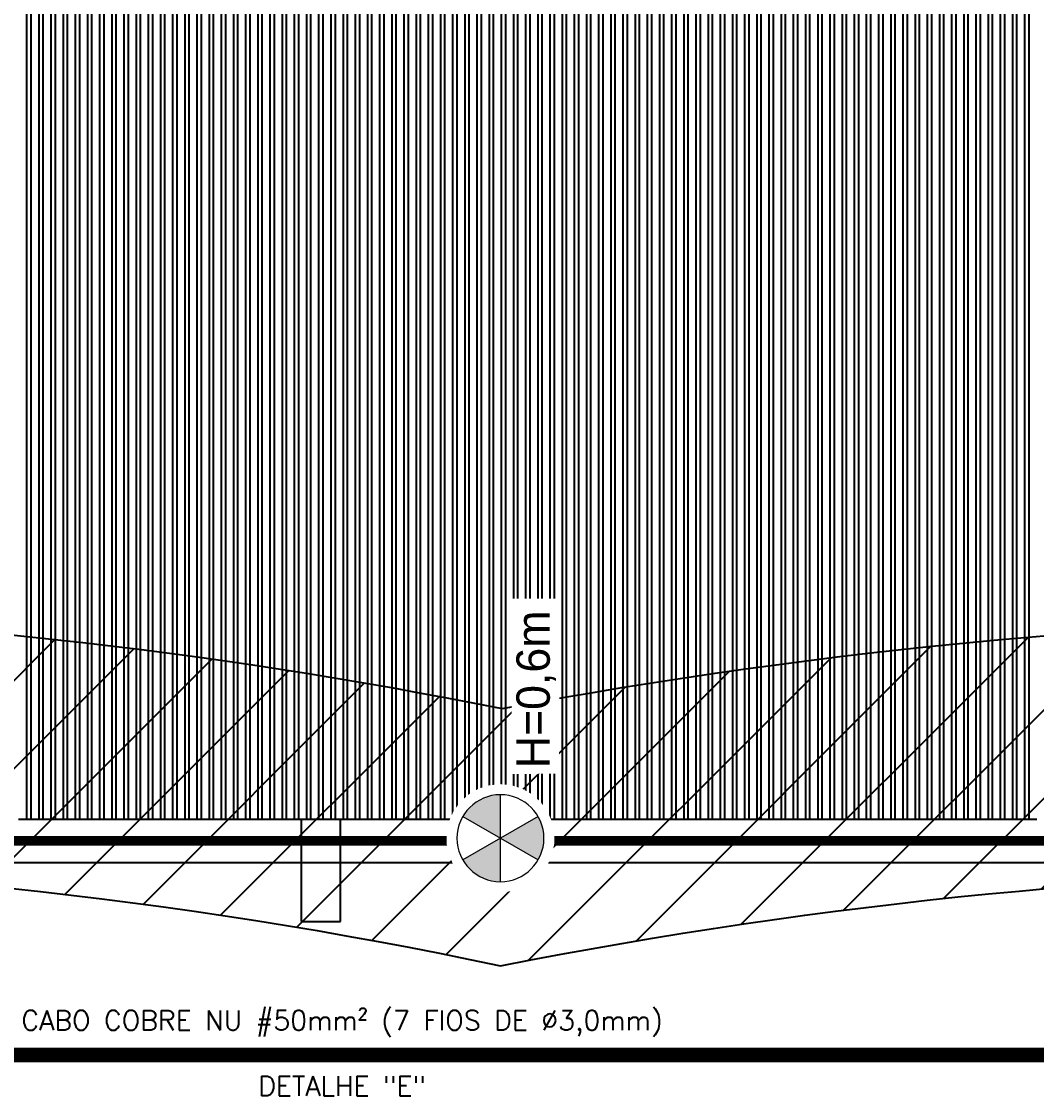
# Model space of a CAD drawing. Header units: millimetres. Extents: x -107267 to 109426, y -98906 to 83910.
# Drawn here: x -5588 to -423, y -16213 to -10804 of the extents above; entities that cross this region are included whole.
import ezdxf
from ezdxf.enums import TextEntityAlignment as Align

# ---------------------------------------------------------------- set-up
doc = ezdxf.new("R2010")
doc.units = ezdxf.units.MM
doc.linetypes.add('ACAD_ISO10W100', pattern=[18, 12, -3, 0, -3])
doc.linetypes.add('ACAD_ISO12W100', pattern=[21, 12, -3, 0, -3, 0, -3])
for name, color, linetype in [('00 - wipout', 1, 'Continuous'), ('00 - ZONA DE PROTEÇÃO', 4, 'Continuous'), ('Top (Plan) View-MISC', 7, 'Continuous')]:
    doc.layers.add(name, color=color, linetype=linetype)
for name, color, linetype, lineweight in [('000-M3G-MALHA NOVA', 5, 'ACAD_ISO10W100', 0), ('00_m3g_spda_ater_cabo50', 1, 'Continuous', 9), ('00_SPDA_captacao_novo', 5, 'Continuous', 9), ('0_tag_texto_preto', 7, 'Continuous', 9)]:
    doc.layers.add(name, color=color, linetype=linetype, lineweight=lineweight)
doc.styles.add('ROMANS', font='romans.shx')

# ---------------------------------------------------------------- blocks, each defined once
blk = doc.blocks.new('M3G_P_CPTOR AEREO 600')
blk.add_attdef('ALTURA', text='', height=1.7).set_placement((0.739, -2.574), align=Align.TOP_LEFT)
at = {"color": 255, "lineweight": 0}
blk.add_wipeout([(-0.23, 2.19), (-0.68, 2.094), (-1.101, 1.907), (-1.473, 1.636), (-1.781, 1.294), (-2.012, 0.896), (-2.154, 0.458), (-2.202, 0), (-2.154, -0.458), (-2.012, -0.896), (-1.781, -1.294), (-1.473, -1.636), (-1.101, -1.907), (-0.68, -2.094), (-0.23, -2.19), (0.23, -2.19), (0.68, -2.094), (1.101, -1.907), (1.473, -1.636), (1.781, -1.294), (2.012, -0.896), (2.154, -0.458), (2.202, 0), (2.154, 0.458), (2.012, 0.896), (1.781, 1.294), (1.473, 1.636), (1.101, 1.907), (0.68, 2.094), (0.23, 2.19)], dxfattribs=at)
at = {"lineweight": 9}
h = blk.add_hatch(color=256, dxfattribs=at)
h.dxf.hatch_style = 1
h.paths.add_polyline_path([(0.884, 1.532, 0.267949), (-0.884, 1.532), (0, 0)])
h.paths.add_polyline_path([(-1.769, 0, 0.267949), (-0.884, -1.532), (0, 0)])
h.paths.add_polyline_path([(0.884, -1.532, 0.267949), (1.769, 0), (0, 0)])
for p, q in [((0, 0), (-0.884, 1.532)), ((0.884, 1.532), (0, 0)), ((-1.769, 0), (0, 0)), ((0, 0), (-0.884, -1.532)), ((0.884, -1.532), (0, 0)), ((0, 0), (1.769, 0))]:
    blk.add_line(p, q, dxfattribs=at)
blk.add_circle((0, 0), 1.769, dxfattribs=at)
blk = doc.blocks.new('*U336')
at = {"layer": 'Top (Plan) View-MISC', "color": 0, "linetype": 'ByBlock', "lineweight": -2}
for p, q in [((-4164.5, -14861.9), (-4164.5, -15381.9)), ((-3964.5, -15381.9), (-3964.5, -14861.9)), ((-4164.5, -15381.9), (-3964.5, -15381.9))]:
    blk.add_line(p, q, dxfattribs=at)
blk = doc.blocks.new('*U343')
at = {"layer": 'Top (Plan) View-MISC', "color": 0, "linetype": 'ByBlock', "lineweight": -2}
blk.add_line((-12967.7, -15081.9), (23207.9, -15081.9), dxfattribs=at)
blk = doc.blocks.new('*U481')
at = {"layer": 'Top (Plan) View-MISC', "color": 0, "linetype": 'ByBlock', "lineweight": -2}
for p, q in [((-5601.7, -14861.9), (-5561, -14861.9)), ((-5539.8, -14861.9), (-5499.1, -14861.9)), ((-5477.9, -14861.9), (-5437.2, -14861.9)), ((-5416, -14861.9), (-5375.3, -14861.9)), ((-5354.1, -14861.9), (-5313.4, -14861.9)), ((-5292.2, -14861.9), (-5251.5, -14861.9)), ((-5230.3, -14861.9), (-5189.6, -14861.9)), ((-5168.4, -14861.9), (-5127.7, -14861.9)), ((-5106.5, -14861.9), (-5065.8, -14861.9)), ((-5044.6, -14861.9), (-5003.9, -14861.9)), ((-4982.7, -14861.9), (-4942, -14861.9)), ((-4920.8, -14861.9), (-4880.1, -14861.9)), ((-4858.9, -14861.9), (-4818.2, -14861.9)), ((-4797, -14861.9), (-4756.3, -14861.9)), ((-4735.1, -14861.9), (-4694.4, -14861.9)), ((-4673.2, -14861.9), (-4632.5, -14861.9)), ((-4611.3, -14861.9), (-4570.6, -14861.9)), ((-4549.4, -14861.9), (-4508.7, -14861.9)), ((-4487.5, -14861.9), (-4446.8, -14861.9)), ((-4425.6, -14861.9), (-4384.9, -14861.9)), ((-4363.7, -14861.9), (-4323, -14861.9)), ((-4301.8, -14861.9), (-4261.1, -14861.9)), ((-4239.9, -14861.9), (-4199.2, -14861.9)), ((-4178, -14861.9), (-4137.3, -14861.9)), ((-4116.1, -14861.9), (-4075.4, -14861.9)), ((-4054.2, -14861.9), (-4013.5, -14861.9)), ((-3992.3, -14861.9), (-3951.6, -14861.9)), ((-3930.4, -14861.9), (-3889.7, -14861.9)), ((-3868.5, -14861.9), (-3827.8, -14861.9)), ((-3806.6, -14861.9), (-3765.9, -14861.9)), ((-3744.7, -14861.9), (-3704, -14861.9)), ((-3682.8, -14861.9), (-3642.1, -14861.9)), ((-3620.9, -14861.9), (-3580.2, -14861.9)), ((-3559, -14861.9), (-3518.3, -14861.9)), ((-3497.1, -14861.9), (-3456.4, -14861.9)), ((-3435.2, -14861.9), (-3394.5, -14861.9)), ((-3373.3, -14861.9), (-3332.6, -14861.9)), ((-3311.4, -14861.9), (-3270.7, -14861.9)), ((-3249.5, -14861.9), (-3208.8, -14861.9)), ((-3187.6, -14861.9), (-3146.9, -14861.9)), ((-3125.7, -14861.9), (-3085, -14861.9)), ((-3063.8, -14861.9), (-3023.1, -14861.9)), ((-3001.9, -14861.9), (-2961.2, -14861.9)), ((-2940, -14861.9), (-2899.3, -14861.9)), ((-2878.1, -14861.9), (-2837.4, -14861.9)), ((-2816.2, -14861.9), (-2775.5, -14861.9)), ((-2754.3, -14861.9), (-2713.6, -14861.9)), ((-2692.4, -14861.9), (-2651.7, -14861.9)), ((-2630.5, -14861.9), (-2589.8, -14861.9)), ((-2568.6, -14861.9), (-2527.9, -14861.9)), ((-2506.7, -14861.9), (-2466, -14861.9)), ((-2444.8, -14861.9), (-2404.1, -14861.9)), ((-2382.9, -14861.9), (-2342.2, -14861.9)), ((-2321, -14861.9), (-2280.3, -14861.9)), ((-2259.1, -14861.9), (-2218.4, -14861.9)), ((-2197.2, -14861.9), (-2156.5, -14861.9)), ((-2135.3, -14861.9), (-2094.6, -14861.9)), ((-2073.4, -14861.9), (-2032.7, -14861.9)), ((-2011.5, -14861.9), (-1970.8, -14861.9)), ((-1949.6, -14861.9), (-1908.9, -14861.9)), ((-1887.7, -14861.9), (-1847, -14861.9)), ((-1825.8, -14861.9), (-1785.1, -14861.9)), ((-1763.9, -14861.9), (-1723.2, -14861.9)), ((-1702, -14861.9), (-1661.3, -14861.9)), ((-1640.1, -14861.9), (-1599.4, -14861.9)), ((-1578.2, -14861.9), (-1537.5, -14861.9)), ((-1516.3, -14861.9), (-1475.6, -14861.9)), ((-1454.4, -14861.9), (-1413.7, -14861.9)), ((-1392.5, -14861.9), (-1351.8, -14861.9)), ((-1330.6, -14861.9), (-1290, -14861.9)), ((-1268.7, -14861.9), (-1228.1, -14861.9)), ((-1206.8, -14861.9), (-1166.2, -14861.9)), ((-1144.9, -14861.9), (-1104.3, -14861.9)), ((-1083, -14861.9), (-1042.4, -14861.9)), ((-1021.1, -14861.9), (-980.5, -14861.9)), ((-959.2, -14861.9), (-918.6, -14861.9)), ((-897.4, -14861.9), (-856.7, -14861.9)), ((-835.5, -14861.9), (-794.8, -14861.9)), ((-773.6, -14861.9), (-732.9, -14861.9)), ((-711.7, -14861.9), (-671, -14861.9)), ((-649.8, -14861.9), (-609.1, -14861.9)), ((-587.9, -14861.9), (-547.2, -14861.9)), ((-526, -14861.9), (-485.3, -14861.9)), ((-464.1, -14861.9), (-423.4, -14861.9))]:
    blk.add_line(p, q, dxfattribs=at)
blk = doc.blocks.new('*U870')
at = {"layer": 'Top (Plan) View-MISC', "color": 0, "linetype": 'ByBlock', "lineweight": -2}
for p, q in [((-485.3, -7621.9), (-485.3, -14861.9)), ((-464.1, -7621.9), (-464.1, -14861.9)), ((-485.3, -14861.9), (-464.1, -14861.9))]:
    blk.add_line(p, q, dxfattribs=at)
blk = doc.blocks.new('*U871')
at = {"layer": 'Top (Plan) View-MISC', "color": 0, "linetype": 'ByBlock', "lineweight": -2}
for p, q in [((-547.2, -7621.9), (-547.2, -14861.9)), ((-526, -7621.9), (-526, -14861.9)), ((-547.2, -14861.9), (-526, -14861.9))]:
    blk.add_line(p, q, dxfattribs=at)
blk = doc.blocks.new('*U872')
at = {"layer": 'Top (Plan) View-MISC', "color": 0, "linetype": 'ByBlock', "lineweight": -2}
for p, q in [((-609.1, -7621.9), (-609.1, -14861.9)), ((-587.9, -7621.9), (-587.9, -14861.9)), ((-609.1, -14861.9), (-587.9, -14861.9))]:
    blk.add_line(p, q, dxfattribs=at)
blk = doc.blocks.new('*U873')
at = {"layer": 'Top (Plan) View-MISC', "color": 0, "linetype": 'ByBlock', "lineweight": -2}
for p, q in [((-671, -7621.9), (-671, -14861.9)), ((-649.8, -7621.9), (-649.8, -14861.9)), ((-671, -14861.9), (-649.8, -14861.9))]:
    blk.add_line(p, q, dxfattribs=at)
blk = doc.blocks.new('*U874')
at = {"layer": 'Top (Plan) View-MISC', "color": 0, "linetype": 'ByBlock', "lineweight": -2}
for p, q in [((-732.9, -7621.9), (-732.9, -14861.9)), ((-711.7, -7621.9), (-711.7, -14861.9)), ((-732.9, -14861.9), (-711.7, -14861.9))]:
    blk.add_line(p, q, dxfattribs=at)
blk = doc.blocks.new('*U875')
at = {"layer": 'Top (Plan) View-MISC', "color": 0, "linetype": 'ByBlock', "lineweight": -2}
for p, q in [((-794.8, -7621.9), (-794.8, -14861.9)), ((-773.6, -7621.9), (-773.6, -14861.9)), ((-794.8, -14861.9), (-773.6, -14861.9))]:
    blk.add_line(p, q, dxfattribs=at)
blk = doc.blocks.new('*U876')
at = {"layer": 'Top (Plan) View-MISC', "color": 0, "linetype": 'ByBlock', "lineweight": -2}
for p, q in [((-856.7, -7621.9), (-856.7, -14861.9)), ((-835.5, -7621.9), (-835.5, -14861.9)), ((-856.7, -14861.9), (-835.5, -14861.9))]:
    blk.add_line(p, q, dxfattribs=at)
blk = doc.blocks.new('*U877')
at = {"layer": 'Top (Plan) View-MISC', "color": 0, "linetype": 'ByBlock', "lineweight": -2}
for p, q in [((-918.6, -7621.9), (-918.6, -14861.9)), ((-897.4, -7621.9), (-897.4, -14861.9)), ((-918.6, -14861.9), (-897.4, -14861.9))]:
    blk.add_line(p, q, dxfattribs=at)
blk = doc.blocks.new('*U878')
at = {"layer": 'Top (Plan) View-MISC', "color": 0, "linetype": 'ByBlock', "lineweight": -2}
for p, q in [((-980.5, -7621.9), (-980.5, -14861.9)), ((-959.2, -7621.9), (-959.2, -14861.9)), ((-980.5, -14861.9), (-959.2, -14861.9))]:
    blk.add_line(p, q, dxfattribs=at)
blk = doc.blocks.new('*U879')
at = {"layer": 'Top (Plan) View-MISC', "color": 0, "linetype": 'ByBlock', "lineweight": -2}
for p, q in [((-1042.4, -7621.9), (-1042.4, -14861.9)), ((-1021.1, -7621.9), (-1021.1, -14861.9)), ((-1042.4, -14861.9), (-1021.1, -14861.9))]:
    blk.add_line(p, q, dxfattribs=at)
blk = doc.blocks.new('*U880')
at = {"layer": 'Top (Plan) View-MISC', "color": 0, "linetype": 'ByBlock', "lineweight": -2}
for p, q in [((-1104.3, -7621.9), (-1104.3, -14861.9)), ((-1083, -7621.9), (-1083, -14861.9)), ((-1104.3, -14861.9), (-1083, -14861.9))]:
    blk.add_line(p, q, dxfattribs=at)
blk = doc.blocks.new('*U881')
at = {"layer": 'Top (Plan) View-MISC', "color": 0, "linetype": 'ByBlock', "lineweight": -2}
for p, q in [((-1166.2, -7621.9), (-1166.2, -14861.9)), ((-1144.9, -7621.9), (-1144.9, -14861.9)), ((-1166.2, -14861.9), (-1144.9, -14861.9))]:
    blk.add_line(p, q, dxfattribs=at)
blk = doc.blocks.new('*U882')
at = {"layer": 'Top (Plan) View-MISC', "color": 0, "linetype": 'ByBlock', "lineweight": -2}
for p, q in [((-1228.1, -7621.9), (-1228.1, -14861.9)), ((-1206.8, -7621.9), (-1206.8, -14861.9)), ((-1228.1, -14861.9), (-1206.8, -14861.9))]:
    blk.add_line(p, q, dxfattribs=at)
blk = doc.blocks.new('*U883')
at = {"layer": 'Top (Plan) View-MISC', "color": 0, "linetype": 'ByBlock', "lineweight": -2}
for p, q in [((-1290, -7621.9), (-1290, -14861.9)), ((-1268.7, -7621.9), (-1268.7, -14861.9)), ((-1290, -14861.9), (-1268.7, -14861.9))]:
    blk.add_line(p, q, dxfattribs=at)
blk = doc.blocks.new('*U884')
at = {"layer": 'Top (Plan) View-MISC', "color": 0, "linetype": 'ByBlock', "lineweight": -2}
for p, q in [((-1351.8, -7621.9), (-1351.8, -14861.9)), ((-1330.6, -7621.9), (-1330.6, -14861.9)), ((-1351.8, -14861.9), (-1330.6, -14861.9))]:
    blk.add_line(p, q, dxfattribs=at)
blk = doc.blocks.new('*U885')
at = {"layer": 'Top (Plan) View-MISC', "color": 0, "linetype": 'ByBlock', "lineweight": -2}
for p, q in [((-1413.7, -7621.9), (-1413.7, -14861.9)), ((-1392.5, -7621.9), (-1392.5, -14861.9)), ((-1413.7, -14861.9), (-1392.5, -14861.9))]:
    blk.add_line(p, q, dxfattribs=at)
blk = doc.blocks.new('*U886')
at = {"layer": 'Top (Plan) View-MISC', "color": 0, "linetype": 'ByBlock', "lineweight": -2}
for p, q in [((-1475.6, -7621.9), (-1475.6, -14861.9)), ((-1454.4, -7621.9), (-1454.4, -14861.9)), ((-1475.6, -14861.9), (-1454.4, -14861.9))]:
    blk.add_line(p, q, dxfattribs=at)
blk = doc.blocks.new('*U887')
at = {"layer": 'Top (Plan) View-MISC', "color": 0, "linetype": 'ByBlock', "lineweight": -2}
for p, q in [((-1537.5, -7621.9), (-1537.5, -14861.9)), ((-1516.3, -7621.9), (-1516.3, -14861.9)), ((-1537.5, -14861.9), (-1516.3, -14861.9))]:
    blk.add_line(p, q, dxfattribs=at)
blk = doc.blocks.new('*U888')
at = {"layer": 'Top (Plan) View-MISC', "color": 0, "linetype": 'ByBlock', "lineweight": -2}
for p, q in [((-1599.4, -7621.9), (-1599.4, -14861.9)), ((-1578.2, -7621.9), (-1578.2, -14861.9)), ((-1599.4, -14861.9), (-1578.2, -14861.9))]:
    blk.add_line(p, q, dxfattribs=at)
blk = doc.blocks.new('*U889')
at = {"layer": 'Top (Plan) View-MISC', "color": 0, "linetype": 'ByBlock', "lineweight": -2}
for p, q in [((-1661.3, -7621.9), (-1661.3, -14861.9)), ((-1640.1, -7621.9), (-1640.1, -14861.9)), ((-1661.3, -14861.9), (-1640.1, -14861.9))]:
    blk.add_line(p, q, dxfattribs=at)
blk = doc.blocks.new('*U890')
at = {"layer": 'Top (Plan) View-MISC', "color": 0, "linetype": 'ByBlock', "lineweight": -2}
for p, q in [((-1723.2, -7621.9), (-1723.2, -14861.9)), ((-1702, -7621.9), (-1702, -14861.9)), ((-1723.2, -14861.9), (-1702, -14861.9))]:
    blk.add_line(p, q, dxfattribs=at)
blk = doc.blocks.new('*U891')
at = {"layer": 'Top (Plan) View-MISC', "color": 0, "linetype": 'ByBlock', "lineweight": -2}
for p, q in [((-1785.1, -7621.9), (-1785.1, -14861.9)), ((-1763.9, -7621.9), (-1763.9, -14861.9)), ((-1785.1, -14861.9), (-1763.9, -14861.9))]:
    blk.add_line(p, q, dxfattribs=at)
blk = doc.blocks.new('*U892')
at = {"layer": 'Top (Plan) View-MISC', "color": 0, "linetype": 'ByBlock', "lineweight": -2}
for p, q in [((-1847, -7621.9), (-1847, -14861.9)), ((-1825.8, -7621.9), (-1825.8, -14861.9)), ((-1847, -14861.9), (-1825.8, -14861.9))]:
    blk.add_line(p, q, dxfattribs=at)
blk = doc.blocks.new('*U893')
at = {"layer": 'Top (Plan) View-MISC', "color": 0, "linetype": 'ByBlock', "lineweight": -2}
for p, q in [((-1908.9, -7621.9), (-1908.9, -14861.9)), ((-1887.7, -7621.9), (-1887.7, -14861.9)), ((-1908.9, -14861.9), (-1887.7, -14861.9))]:
    blk.add_line(p, q, dxfattribs=at)
blk = doc.blocks.new('*U894')
at = {"layer": 'Top (Plan) View-MISC', "color": 0, "linetype": 'ByBlock', "lineweight": -2}
for p, q in [((-1970.8, -7621.9), (-1970.8, -14861.9)), ((-1949.6, -7621.9), (-1949.6, -14861.9)), ((-1970.8, -14861.9), (-1949.6, -14861.9))]:
    blk.add_line(p, q, dxfattribs=at)
blk = doc.blocks.new('*U895')
at = {"layer": 'Top (Plan) View-MISC', "color": 0, "linetype": 'ByBlock', "lineweight": -2}
for p, q in [((-2032.7, -7621.9), (-2032.7, -14861.9)), ((-2011.5, -7621.9), (-2011.5, -14861.9)), ((-2032.7, -14861.9), (-2011.5, -14861.9))]:
    blk.add_line(p, q, dxfattribs=at)
blk = doc.blocks.new('*U896')
at = {"layer": 'Top (Plan) View-MISC', "color": 0, "linetype": 'ByBlock', "lineweight": -2}
for p, q in [((-2094.6, -7621.9), (-2094.6, -14861.9)), ((-2073.4, -7621.9), (-2073.4, -14861.9)), ((-2094.6, -14861.9), (-2073.4, -14861.9))]:
    blk.add_line(p, q, dxfattribs=at)
blk = doc.blocks.new('*U897')
at = {"layer": 'Top (Plan) View-MISC', "color": 0, "linetype": 'ByBlock', "lineweight": -2}
for p, q in [((-2156.5, -7621.9), (-2156.5, -14861.9)), ((-2135.3, -7621.9), (-2135.3, -14861.9)), ((-2156.5, -14861.9), (-2135.3, -14861.9))]:
    blk.add_line(p, q, dxfattribs=at)
blk = doc.blocks.new('*U898')
at = {"layer": 'Top (Plan) View-MISC', "color": 0, "linetype": 'ByBlock', "lineweight": -2}
for p, q in [((-2218.4, -7621.9), (-2218.4, -14861.9)), ((-2197.2, -7621.9), (-2197.2, -14861.9)), ((-2218.4, -14861.9), (-2197.2, -14861.9))]:
    blk.add_line(p, q, dxfattribs=at)
blk = doc.blocks.new('*U899')
at = {"layer": 'Top (Plan) View-MISC', "color": 0, "linetype": 'ByBlock', "lineweight": -2}
for p, q in [((-2280.3, -7621.9), (-2280.3, -14861.9)), ((-2259.1, -7621.9), (-2259.1, -14861.9)), ((-2280.3, -14861.9), (-2259.1, -14861.9))]:
    blk.add_line(p, q, dxfattribs=at)
blk = doc.blocks.new('*U900')
at = {"layer": 'Top (Plan) View-MISC', "color": 0, "linetype": 'ByBlock', "lineweight": -2}
for p, q in [((-2342.2, -7621.9), (-2342.2, -14861.9)), ((-2321, -7621.9), (-2321, -14861.9)), ((-2342.2, -14861.9), (-2321, -14861.9))]:
    blk.add_line(p, q, dxfattribs=at)
blk = doc.blocks.new('*U901')
at = {"layer": 'Top (Plan) View-MISC', "color": 0, "linetype": 'ByBlock', "lineweight": -2}
for p, q in [((-2404.1, -7621.9), (-2404.1, -14861.9)), ((-2382.9, -7621.9), (-2382.9, -14861.9)), ((-2404.1, -14861.9), (-2382.9, -14861.9))]:
    blk.add_line(p, q, dxfattribs=at)
blk = doc.blocks.new('*U902')
at = {"layer": 'Top (Plan) View-MISC', "color": 0, "linetype": 'ByBlock', "lineweight": -2}
for p, q in [((-2466, -7621.9), (-2466, -14861.9)), ((-2444.8, -7621.9), (-2444.8, -14861.9)), ((-2466, -14861.9), (-2444.8, -14861.9))]:
    blk.add_line(p, q, dxfattribs=at)
blk = doc.blocks.new('*U903')
at = {"layer": 'Top (Plan) View-MISC', "color": 0, "linetype": 'ByBlock', "lineweight": -2}
for p, q in [((-2527.9, -7621.9), (-2527.9, -14861.9)), ((-2506.7, -7621.9), (-2506.7, -14861.9)), ((-2527.9, -14861.9), (-2506.7, -14861.9))]:
    blk.add_line(p, q, dxfattribs=at)
blk = doc.blocks.new('*U904')
at = {"layer": 'Top (Plan) View-MISC', "color": 0, "linetype": 'ByBlock', "lineweight": -2}
for p, q in [((-2589.8, -7621.9), (-2589.8, -14861.9)), ((-2568.6, -7621.9), (-2568.6, -14861.9)), ((-2589.8, -14861.9), (-2568.6, -14861.9))]:
    blk.add_line(p, q, dxfattribs=at)
blk = doc.blocks.new('*U905')
at = {"layer": 'Top (Plan) View-MISC', "color": 0, "linetype": 'ByBlock', "lineweight": -2}
for p, q in [((-2651.7, -7621.9), (-2651.7, -14861.9)), ((-2630.5, -7621.9), (-2630.5, -14861.9)), ((-2651.7, -14861.9), (-2630.5, -14861.9))]:
    blk.add_line(p, q, dxfattribs=at)
blk = doc.blocks.new('*U906')
at = {"layer": 'Top (Plan) View-MISC', "color": 0, "linetype": 'ByBlock', "lineweight": -2}
for p, q in [((-2713.6, -7621.9), (-2713.6, -14861.9)), ((-2692.4, -7621.9), (-2692.4, -14861.9)), ((-2713.6, -14861.9), (-2692.4, -14861.9))]:
    blk.add_line(p, q, dxfattribs=at)
blk = doc.blocks.new('*U907')
at = {"layer": 'Top (Plan) View-MISC', "color": 0, "linetype": 'ByBlock', "lineweight": -2}
for p, q in [((-2775.5, -7621.9), (-2775.5, -14861.9)), ((-2754.3, -7621.9), (-2754.3, -14861.9)), ((-2775.5, -14861.9), (-2754.3, -14861.9))]:
    blk.add_line(p, q, dxfattribs=at)
blk = doc.blocks.new('*U908')
at = {"layer": 'Top (Plan) View-MISC', "color": 0, "linetype": 'ByBlock', "lineweight": -2}
for p, q in [((-2837.4, -7621.9), (-2837.4, -14861.9)), ((-2816.2, -7621.9), (-2816.2, -14861.9)), ((-2837.4, -14861.9), (-2816.2, -14861.9))]:
    blk.add_line(p, q, dxfattribs=at)
blk = doc.blocks.new('*U909')
at = {"layer": 'Top (Plan) View-MISC', "color": 0, "linetype": 'ByBlock', "lineweight": -2}
for p, q in [((-2899.3, -7621.9), (-2899.3, -14861.9)), ((-2878.1, -7621.9), (-2878.1, -14861.9)), ((-2899.3, -14861.9), (-2878.1, -14861.9))]:
    blk.add_line(p, q, dxfattribs=at)
blk = doc.blocks.new('*U910')
at = {"layer": 'Top (Plan) View-MISC', "color": 0, "linetype": 'ByBlock', "lineweight": -2}
for p, q in [((-2961.2, -7621.9), (-2961.2, -14861.9)), ((-2940, -7621.9), (-2940, -14861.9)), ((-2961.2, -14861.9), (-2940, -14861.9))]:
    blk.add_line(p, q, dxfattribs=at)
blk = doc.blocks.new('*U911')
at = {"layer": 'Top (Plan) View-MISC', "color": 0, "linetype": 'ByBlock', "lineweight": -2}
for p, q in [((-3023.1, -7621.9), (-3023.1, -14861.9)), ((-3001.9, -7621.9), (-3001.9, -14861.9)), ((-3023.1, -14861.9), (-3001.9, -14861.9))]:
    blk.add_line(p, q, dxfattribs=at)
blk = doc.blocks.new('*U912')
at = {"layer": 'Top (Plan) View-MISC', "color": 0, "linetype": 'ByBlock', "lineweight": -2}
for p, q in [((-3085, -7621.9), (-3085, -14861.9)), ((-3063.8, -7621.9), (-3063.8, -14861.9)), ((-3085, -14861.9), (-3063.8, -14861.9))]:
    blk.add_line(p, q, dxfattribs=at)
blk = doc.blocks.new('*U913')
at = {"layer": 'Top (Plan) View-MISC', "color": 0, "linetype": 'ByBlock', "lineweight": -2}
for p, q in [((-3146.9, -7621.9), (-3146.9, -14861.9)), ((-3125.7, -7621.9), (-3125.7, -14861.9)), ((-3146.9, -14861.9), (-3125.7, -14861.9))]:
    blk.add_line(p, q, dxfattribs=at)
blk = doc.blocks.new('*U914')
at = {"layer": 'Top (Plan) View-MISC', "color": 0, "linetype": 'ByBlock', "lineweight": -2}
for p, q in [((-3208.8, -7621.9), (-3208.8, -14861.9)), ((-3187.6, -7621.9), (-3187.6, -14861.9)), ((-3208.8, -14861.9), (-3187.6, -14861.9))]:
    blk.add_line(p, q, dxfattribs=at)
blk = doc.blocks.new('*U915')
at = {"layer": 'Top (Plan) View-MISC', "color": 0, "linetype": 'ByBlock', "lineweight": -2}
for p, q in [((-3270.7, -7621.9), (-3270.7, -14861.9)), ((-3249.5, -7621.9), (-3249.5, -14861.9)), ((-3270.7, -14861.9), (-3249.5, -14861.9))]:
    blk.add_line(p, q, dxfattribs=at)
blk = doc.blocks.new('*U916')
at = {"layer": 'Top (Plan) View-MISC', "color": 0, "linetype": 'ByBlock', "lineweight": -2}
for p, q in [((-3332.6, -7621.9), (-3332.6, -14861.9)), ((-3311.4, -7621.9), (-3311.4, -14861.9)), ((-3332.6, -14861.9), (-3311.4, -14861.9))]:
    blk.add_line(p, q, dxfattribs=at)
blk = doc.blocks.new('*U917')
at = {"layer": 'Top (Plan) View-MISC', "color": 0, "linetype": 'ByBlock', "lineweight": -2}
for p, q in [((-3394.5, -7621.9), (-3394.5, -14861.9)), ((-3373.3, -7621.9), (-3373.3, -14861.9)), ((-3394.5, -14861.9), (-3373.3, -14861.9))]:
    blk.add_line(p, q, dxfattribs=at)
blk = doc.blocks.new('*U918')
at = {"layer": 'Top (Plan) View-MISC', "color": 0, "linetype": 'ByBlock', "lineweight": -2}
for p, q in [((-3456.4, -7621.9), (-3456.4, -14861.9)), ((-3435.2, -7621.9), (-3435.2, -14861.9)), ((-3456.4, -14861.9), (-3435.2, -14861.9))]:
    blk.add_line(p, q, dxfattribs=at)
blk = doc.blocks.new('*U919')
at = {"layer": 'Top (Plan) View-MISC', "color": 0, "linetype": 'ByBlock', "lineweight": -2}
for p, q in [((-3518.3, -7621.9), (-3518.3, -14861.9)), ((-3497.1, -7621.9), (-3497.1, -14861.9)), ((-3518.3, -14861.9), (-3497.1, -14861.9))]:
    blk.add_line(p, q, dxfattribs=at)
blk = doc.blocks.new('*U920')
at = {"layer": 'Top (Plan) View-MISC', "color": 0, "linetype": 'ByBlock', "lineweight": -2}
for p, q in [((-3580.2, -7621.9), (-3580.2, -14861.9)), ((-3559, -7621.9), (-3559, -14861.9)), ((-3580.2, -14861.9), (-3559, -14861.9))]:
    blk.add_line(p, q, dxfattribs=at)
blk = doc.blocks.new('*U921')
at = {"layer": 'Top (Plan) View-MISC', "color": 0, "linetype": 'ByBlock', "lineweight": -2}
for p, q in [((-3642.1, -7621.9), (-3642.1, -14861.9)), ((-3620.9, -7621.9), (-3620.9, -14861.9)), ((-3642.1, -14861.9), (-3620.9, -14861.9))]:
    blk.add_line(p, q, dxfattribs=at)
blk = doc.blocks.new('*U922')
at = {"layer": 'Top (Plan) View-MISC', "color": 0, "linetype": 'ByBlock', "lineweight": -2}
for p, q in [((-3704, -7621.9), (-3704, -14861.9)), ((-3682.8, -7621.9), (-3682.8, -14861.9)), ((-3704, -14861.9), (-3682.8, -14861.9))]:
    blk.add_line(p, q, dxfattribs=at)
blk = doc.blocks.new('*U923')
at = {"layer": 'Top (Plan) View-MISC', "color": 0, "linetype": 'ByBlock', "lineweight": -2}
for p, q in [((-3765.9, -7621.9), (-3765.9, -14861.9)), ((-3744.7, -7621.9), (-3744.7, -14861.9)), ((-3765.9, -14861.9), (-3744.7, -14861.9))]:
    blk.add_line(p, q, dxfattribs=at)
blk = doc.blocks.new('*U924')
at = {"layer": 'Top (Plan) View-MISC', "color": 0, "linetype": 'ByBlock', "lineweight": -2}
for p, q in [((-3827.8, -7621.9), (-3827.8, -14861.9)), ((-3806.6, -7621.9), (-3806.6, -14861.9)), ((-3827.8, -14861.9), (-3806.6, -14861.9))]:
    blk.add_line(p, q, dxfattribs=at)
blk = doc.blocks.new('*U925')
at = {"layer": 'Top (Plan) View-MISC', "color": 0, "linetype": 'ByBlock', "lineweight": -2}
for p, q in [((-3889.7, -7621.9), (-3889.7, -14861.9)), ((-3868.5, -7621.9), (-3868.5, -14861.9)), ((-3889.7, -14861.9), (-3868.5, -14861.9))]:
    blk.add_line(p, q, dxfattribs=at)
blk = doc.blocks.new('*U926')
at = {"layer": 'Top (Plan) View-MISC', "color": 0, "linetype": 'ByBlock', "lineweight": -2}
for p, q in [((-3951.6, -7621.9), (-3951.6, -14861.9)), ((-3930.4, -7621.9), (-3930.4, -14861.9)), ((-3951.6, -14861.9), (-3930.4, -14861.9))]:
    blk.add_line(p, q, dxfattribs=at)
blk = doc.blocks.new('*U927')
at = {"layer": 'Top (Plan) View-MISC', "color": 0, "linetype": 'ByBlock', "lineweight": -2}
for p, q in [((-4013.5, -7621.9), (-4013.5, -14861.9)), ((-3992.3, -7621.9), (-3992.3, -14861.9)), ((-4013.5, -14861.9), (-3992.3, -14861.9))]:
    blk.add_line(p, q, dxfattribs=at)
blk = doc.blocks.new('*U928')
at = {"layer": 'Top (Plan) View-MISC', "color": 0, "linetype": 'ByBlock', "lineweight": -2}
for p, q in [((-4075.4, -7621.9), (-4075.4, -14861.9)), ((-4054.2, -7621.9), (-4054.2, -14861.9)), ((-4075.4, -14861.9), (-4054.2, -14861.9))]:
    blk.add_line(p, q, dxfattribs=at)
blk = doc.blocks.new('*U929')
at = {"layer": 'Top (Plan) View-MISC', "color": 0, "linetype": 'ByBlock', "lineweight": -2}
for p, q in [((-4137.3, -7621.9), (-4137.3, -14861.9)), ((-4116.1, -7621.9), (-4116.1, -14861.9)), ((-4137.3, -14861.9), (-4116.1, -14861.9))]:
    blk.add_line(p, q, dxfattribs=at)
blk = doc.blocks.new('*U930')
at = {"layer": 'Top (Plan) View-MISC', "color": 0, "linetype": 'ByBlock', "lineweight": -2}
for p, q in [((-4199.2, -7621.9), (-4199.2, -14861.9)), ((-4178, -7621.9), (-4178, -14861.9)), ((-4199.2, -14861.9), (-4178, -14861.9))]:
    blk.add_line(p, q, dxfattribs=at)
blk = doc.blocks.new('*U931')
at = {"layer": 'Top (Plan) View-MISC', "color": 0, "linetype": 'ByBlock', "lineweight": -2}
for p, q in [((-4261.1, -7621.9), (-4261.1, -14861.9)), ((-4239.9, -7621.9), (-4239.9, -14861.9)), ((-4261.1, -14861.9), (-4239.9, -14861.9))]:
    blk.add_line(p, q, dxfattribs=at)
blk = doc.blocks.new('*U932')
at = {"layer": 'Top (Plan) View-MISC', "color": 0, "linetype": 'ByBlock', "lineweight": -2}
for p, q in [((-4323, -7621.9), (-4323, -14861.9)), ((-4301.8, -7621.9), (-4301.8, -14861.9)), ((-4323, -14861.9), (-4301.8, -14861.9))]:
    blk.add_line(p, q, dxfattribs=at)
blk = doc.blocks.new('*U933')
at = {"layer": 'Top (Plan) View-MISC', "color": 0, "linetype": 'ByBlock', "lineweight": -2}
for p, q in [((-4384.9, -7621.9), (-4384.9, -14861.9)), ((-4363.7, -7621.9), (-4363.7, -14861.9)), ((-4384.9, -14861.9), (-4363.7, -14861.9))]:
    blk.add_line(p, q, dxfattribs=at)
blk = doc.blocks.new('*U934')
at = {"layer": 'Top (Plan) View-MISC', "color": 0, "linetype": 'ByBlock', "lineweight": -2}
for p, q in [((-4446.8, -7621.9), (-4446.8, -14861.9)), ((-4425.6, -7621.9), (-4425.6, -14861.9)), ((-4446.8, -14861.9), (-4425.6, -14861.9))]:
    blk.add_line(p, q, dxfattribs=at)
blk = doc.blocks.new('*U935')
at = {"layer": 'Top (Plan) View-MISC', "color": 0, "linetype": 'ByBlock', "lineweight": -2}
for p, q in [((-4508.7, -7621.9), (-4508.7, -14861.9)), ((-4487.5, -7621.9), (-4487.5, -14861.9)), ((-4508.7, -14861.9), (-4487.5, -14861.9))]:
    blk.add_line(p, q, dxfattribs=at)
blk = doc.blocks.new('*U936')
at = {"layer": 'Top (Plan) View-MISC', "color": 0, "linetype": 'ByBlock', "lineweight": -2}
for p, q in [((-4570.6, -7621.9), (-4570.6, -14861.9)), ((-4549.4, -7621.9), (-4549.4, -14861.9)), ((-4570.6, -14861.9), (-4549.4, -14861.9))]:
    blk.add_line(p, q, dxfattribs=at)
blk = doc.blocks.new('*U937')
at = {"layer": 'Top (Plan) View-MISC', "color": 0, "linetype": 'ByBlock', "lineweight": -2}
for p, q in [((-4632.5, -7621.9), (-4632.5, -14861.9)), ((-4611.3, -7621.9), (-4611.3, -14861.9)), ((-4632.5, -14861.9), (-4611.3, -14861.9))]:
    blk.add_line(p, q, dxfattribs=at)
blk = doc.blocks.new('*U938')
at = {"layer": 'Top (Plan) View-MISC', "color": 0, "linetype": 'ByBlock', "lineweight": -2}
for p, q in [((-4694.4, -7621.9), (-4694.4, -14861.9)), ((-4673.2, -7621.9), (-4673.2, -14861.9)), ((-4694.4, -14861.9), (-4673.2, -14861.9))]:
    blk.add_line(p, q, dxfattribs=at)
blk = doc.blocks.new('*U939')
at = {"layer": 'Top (Plan) View-MISC', "color": 0, "linetype": 'ByBlock', "lineweight": -2}
for p, q in [((-4756.3, -7621.9), (-4756.3, -14861.9)), ((-4735.1, -7621.9), (-4735.1, -14861.9)), ((-4756.3, -14861.9), (-4735.1, -14861.9))]:
    blk.add_line(p, q, dxfattribs=at)
blk = doc.blocks.new('*U940')
at = {"layer": 'Top (Plan) View-MISC', "color": 0, "linetype": 'ByBlock', "lineweight": -2}
for p, q in [((-4818.2, -7621.9), (-4818.2, -14861.9)), ((-4797, -7621.9), (-4797, -14861.9)), ((-4818.2, -14861.9), (-4797, -14861.9))]:
    blk.add_line(p, q, dxfattribs=at)
blk = doc.blocks.new('*U941')
at = {"layer": 'Top (Plan) View-MISC', "color": 0, "linetype": 'ByBlock', "lineweight": -2}
for p, q in [((-4880.1, -7621.9), (-4880.1, -14861.9)), ((-4858.9, -7621.9), (-4858.9, -14861.9)), ((-4880.1, -14861.9), (-4858.9, -14861.9))]:
    blk.add_line(p, q, dxfattribs=at)
blk = doc.blocks.new('*U942')
at = {"layer": 'Top (Plan) View-MISC', "color": 0, "linetype": 'ByBlock', "lineweight": -2}
for p, q in [((-4942, -7621.9), (-4942, -14861.9)), ((-4920.8, -7621.9), (-4920.8, -14861.9)), ((-4942, -14861.9), (-4920.8, -14861.9))]:
    blk.add_line(p, q, dxfattribs=at)
blk = doc.blocks.new('*U943')
at = {"layer": 'Top (Plan) View-MISC', "color": 0, "linetype": 'ByBlock', "lineweight": -2}
for p, q in [((-5003.9, -7621.9), (-5003.9, -14861.9)), ((-4982.7, -7621.9), (-4982.7, -14861.9)), ((-5003.9, -14861.9), (-4982.7, -14861.9))]:
    blk.add_line(p, q, dxfattribs=at)
blk = doc.blocks.new('*U944')
at = {"layer": 'Top (Plan) View-MISC', "color": 0, "linetype": 'ByBlock', "lineweight": -2}
for p, q in [((-5065.8, -7621.9), (-5065.8, -14861.9)), ((-5044.6, -7621.9), (-5044.6, -14861.9)), ((-5065.8, -14861.9), (-5044.6, -14861.9))]:
    blk.add_line(p, q, dxfattribs=at)
blk = doc.blocks.new('*U945')
at = {"layer": 'Top (Plan) View-MISC', "color": 0, "linetype": 'ByBlock', "lineweight": -2}
for p, q in [((-5127.7, -7621.9), (-5127.7, -14861.9)), ((-5106.5, -7621.9), (-5106.5, -14861.9)), ((-5127.7, -14861.9), (-5106.5, -14861.9))]:
    blk.add_line(p, q, dxfattribs=at)
blk = doc.blocks.new('*U946')
at = {"layer": 'Top (Plan) View-MISC', "color": 0, "linetype": 'ByBlock', "lineweight": -2}
for p, q in [((-5189.6, -7621.9), (-5189.6, -14861.9)), ((-5168.4, -7621.9), (-5168.4, -14861.9)), ((-5189.6, -14861.9), (-5168.4, -14861.9))]:
    blk.add_line(p, q, dxfattribs=at)
blk = doc.blocks.new('*U947')
at = {"layer": 'Top (Plan) View-MISC', "color": 0, "linetype": 'ByBlock', "lineweight": -2}
for p, q in [((-5251.5, -7621.9), (-5251.5, -14861.9)), ((-5230.3, -7621.9), (-5230.3, -14861.9)), ((-5251.5, -14861.9), (-5230.3, -14861.9))]:
    blk.add_line(p, q, dxfattribs=at)
blk = doc.blocks.new('*U948')
at = {"layer": 'Top (Plan) View-MISC', "color": 0, "linetype": 'ByBlock', "lineweight": -2}
for p, q in [((-5313.4, -7621.9), (-5313.4, -14861.9)), ((-5292.2, -7621.9), (-5292.2, -14861.9)), ((-5313.4, -14861.9), (-5292.2, -14861.9))]:
    blk.add_line(p, q, dxfattribs=at)
blk = doc.blocks.new('*U949')
at = {"layer": 'Top (Plan) View-MISC', "color": 0, "linetype": 'ByBlock', "lineweight": -2}
for p, q in [((-5375.3, -7621.9), (-5375.3, -14861.9)), ((-5354.1, -7621.9), (-5354.1, -14861.9)), ((-5375.3, -14861.9), (-5354.1, -14861.9))]:
    blk.add_line(p, q, dxfattribs=at)
blk = doc.blocks.new('*U950')
at = {"layer": 'Top (Plan) View-MISC', "color": 0, "linetype": 'ByBlock', "lineweight": -2}
for p, q in [((-5437.2, -7621.9), (-5437.2, -14861.9)), ((-5416, -7621.9), (-5416, -14861.9)), ((-5437.2, -14861.9), (-5416, -14861.9))]:
    blk.add_line(p, q, dxfattribs=at)
blk = doc.blocks.new('*U951')
at = {"layer": 'Top (Plan) View-MISC', "color": 0, "linetype": 'ByBlock', "lineweight": -2}
for p, q in [((-5499.1, -7621.9), (-5499.1, -14861.9)), ((-5477.9, -7621.9), (-5477.9, -14861.9)), ((-5499.1, -14861.9), (-5477.9, -14861.9))]:
    blk.add_line(p, q, dxfattribs=at)
blk = doc.blocks.new('*U952')
at = {"layer": 'Top (Plan) View-MISC', "color": 0, "linetype": 'ByBlock', "lineweight": -2}
for p, q in [((-5561, -7621.9), (-5561, -14861.9)), ((-5539.8, -7621.9), (-5539.8, -14861.9)), ((-5561, -14861.9), (-5539.8, -14861.9))]:
    blk.add_line(p, q, dxfattribs=at)
blk = doc.blocks.new('*U1101')
at = {"layer": 'Top (Plan) View-MISC', "color": 0, "linetype": 'ByBlock', "lineweight": -2}
for p, q in [((-3149.7, -15128), (-3149.7, -15119.4)), ((-3149.7, -15119.4), (-3130.7, -15119.4)), ((-3149.7, -15128), (-3130.7, -15128)), ((-3130.7, -15128), (-3130.7, -15119.4))]:
    blk.add_line(p, q, dxfattribs=at)

msp = doc.modelspace()

# ---------------------------------------------------------------- hatches: boundary and pattern name
at = {"layer": '00 - ZONA DE PROTEÇÃO'}
h = msp.add_hatch(dxfattribs=at)
h.set_pattern_fill('ANSI31', color=256, scale=100)
h.paths.add_polyline_path([(-13707.5, -10990.4, -0.186516), (-13820.6, -14966.5, 0.414214), (-13179.3, -15607.9, -0.104933), (-3151, -15607.9, -0.09784), (6816.5, -15607.9, -0.097708), (16816.5, -15607.9, -0.143023), (23528.8, -15599.5, 0.414214), (24170.1, -14958.2, -0.142426), (24170.1, -7613.3, -0.10484), (23957.5, 478.5, 0.414214), (23316.2, 1119.8, -0.093557), (16807.7, 577.3, -0.082777), (6855.7, 562.6, -0.082236), (-3141.3, 575.6, -0.08359), (-13132.3, 575.6, -0.101166), (-21195.5, 556.2, 0.414214), (-21836.8, -85.1, -0.113967), (-21836.8, -7622.3, -0.301912), (-21836.8, -10478, 0.414214), (-21195.5, -11119.4, -0.128973)])
h.paths.add_polyline_path([(-20156.9, -9561, 0.142702), (-20481.7, -7424.5, 0.092198), (-20379.7, -831.6, 0.088905), (-13141.3, -732.3, 0.083475), (-3150.3, -732.3, 0.082902), (6855.6, -738.1, 0.108059), (16863.1, -739.3, 0.098139), (22506.3, -522.8, 0.085608), (22847, -7584.3, 0.113812), (22635.2, -14069.1, 0.112262), (16761.1, -14291.3, 0.092477), (6816.6, -14301.6, 0.093024), (-3142, -14299.9, 0.090083), (-12232.6, -14126.3, 0.160127), (-12766.5, -9913.6, 0.116887)], flags=16)

# ---------------------------------------------------------------- linework, layer by layer
at = {"layer": '00 - ZONA DE PROTEÇÃO', "elevation": 6590}
for points in [[(-21836.8, -85.1, -0.113967), (-21836.8, -7622.3, -0.301912), (-21836.8, -10478, 0.414214), (-21195.5, -11119.4, -0.128973), (-13707.5, -10990.4, -0.186516), (-13820.6, -14966.5, 0.414214), (-13179.3, -15607.9, -0.104933), (-3151, -15607.9, -0.09784), (6816.5, -15607.9, -0.097708), (16816.5, -15607.9, -0.143023), (23528.8, -15599.5, 0.414214), (24170.1, -14958.2, -0.142426), (24170.1, -7613.3, -0.10484), (23957.5, 478.5, 0.414214), (23316.2, 1119.8, -0.093557), (16807.7, 577.3, -0.082777), (6855.7, 562.6, -0.082236), (-3141.3, 575.6, -0.08359), (-13132.3, 575.6, -0.101166), (-21195.5, 556.2, 0.414214)], [(-20379.7, -831.6, -0.092198), (-20481.7, -7424.5, -0.142702), (-20156.9, -9561, -0.116887), (-12766.5, -9913.6, -0.160127), (-12232.6, -14126.3, -0.090083), (-3142, -14299.9, -0.093024), (6816.6, -14301.6, -0.092477), (16761.1, -14291.3, -0.112262), (22635.2, -14069.1, -0.113812), (22847, -7584.3, -0.085608), (22506.3, -522.8, -0.098139), (16863.1, -739.3, -0.108059), (6855.6, -738.1, -0.082902), (-3150.3, -732.3, -0.083475), (-13141.3, -732.3, -0.088905)]]:
    msp.add_lwpolyline(points, format="xyb", close=True, dxfattribs=at)
at = {"layer": '000-M3G-MALHA NOVA', "ltscale": 0.5, "const_width": 50}
msp.add_lwpolyline([(-21305, -95.6), (23538.6, -97.6), (23547.6, -14971.9), (23207.9, -14971.9), (-13075, -14971.9), (-13130.7, -14971.9), (-13295, -14971.9), (-13295, -10508.5), (-13295, -10455), (-21305, -10455), (-21305, -95.6)], close=True, dxfattribs=at)
at = {"layer": '00_m3g_spda_ater_cabo50', "linetype": 'ACAD_ISO12W100', "lineweight": -2, "const_width": 75}
msp.add_lwpolyline([(-22409.7, 1138.1), (-22409.7, -11569.8), (-14407.5, -11569.8), (-14407.5, -16061.9), (24648.9, -16061.9), (24648.9, 1138.1), (-2214.8, 1138.1), (-2214.8, 4938.1), (-7364.8, 4938.1), (-7364.8, 1138.1)], close=True, dxfattribs=at)

# ---------------------------------------------------------------- block references
at = {"layer": 'Top (Plan) View-MISC'}
for name in ['*U481', '*U952', '*U951', '*U950', '*U949', '*U948', '*U947', '*U946', '*U945', '*U944', '*U943', '*U942', '*U941', '*U940', '*U939', '*U938', '*U937', '*U936', '*U935', '*U934', '*U933', '*U932', '*U931', '*U930', '*U929', '*U928', '*U927', '*U926', '*U925', '*U924', '*U923', '*U922', '*U921', '*U920', '*U919', '*U918', '*U917', '*U916', '*U915', '*U914', '*U913', '*U912', '*U911', '*U910', '*U909', '*U908', '*U907', '*U906', '*U905', '*U904', '*U903', '*U902', '*U901', '*U900', '*U899', '*U898', '*U897', '*U896', '*U895', '*U894', '*U893', '*U892', '*U891', '*U890', '*U889', '*U888', '*U887', '*U886', '*U885', '*U884', '*U883', '*U882', '*U881', '*U880', '*U879', '*U878', '*U877', '*U876', '*U875', '*U874', '*U873', '*U872', '*U871', '*U870', '*U343', '*U336', '*U1101']:
    msp.add_blockref(name, (0, 0), dxfattribs=at)

# ---------------------------------------------------------------- texts
at = {"layer": '0_tag_texto_preto', "color": 1, "insert": (-3956.4, -15835.7), "char_height": 100, "width": 4022.282, "attachment_point": 2, "style": 'ROMANS'}
msp.add_mtext('\\pxqc;CABO COBRE NU #50mm² (7 FIOS DE Ø3,0mm)\\P{\\C256;\\PDETALHE "E"}', dxfattribs=at)

# ---------------------------------------------------------------- next in the draw order: wipeouts: each hides what was drawn before it
msp.add_wipeout([(-3095.4, -14632.8), (-3091.6, -13740.3), (-2849.9, -13740.3), (-2853, -14630.4)]).translate(0, 0, 13180).dxf.layer = '00 - wipout'

# ---------------------------------------------------------------- next in the draw order: block references
at = {"layer": '00_SPDA_captacao_novo'}
ref = msp.add_blockref('M3G_P_CPTOR AEREO 600', (-3151, -14959.1, 6590), dxfattribs=dict(at, xscale=-125, yscale=125, zscale=125, rotation=270.0000000000001))
ref.add_attrib('ALTURA', 'H=0,6m', dxfattribs={"layer": '0', "height": 170, "rotation": 90}).set_placement((-3069.8, -14603.2), align=Align.TOP_LEFT)

doc.saveas('drawing.dxf')
